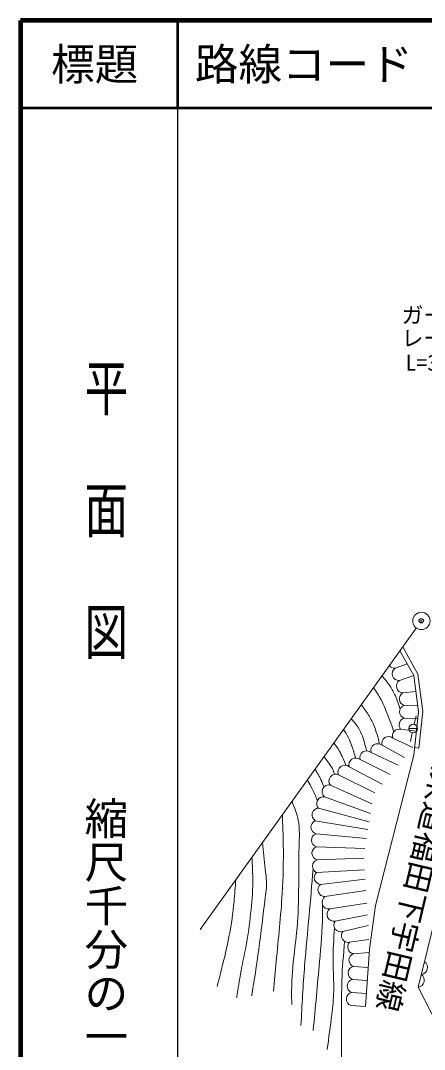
# Model space of a CAD drawing. Units: millimetres, scale not verified. Extents: x 40000 to 680000, y 20000 to 380000.
# Drawn here: x 40000 to 86333, y 262008 to 380000 of the extents above; entities that cross this region are included whole.
import ezdxf
from ezdxf.enums import TextEntityAlignment as Align

# ---------------------------------------------------------------- set-up
doc = ezdxf.new("R2010")
doc.units = ezdxf.units.MM
doc.header["$LTSCALE"] = 1000
doc.header["$PDMODE"] = 32
doc.header["$PDSIZE"] = 500
for name, color, linetype, lineweight in [('M-BGD', 7, 'Continuous', 13), ('M-BMK-SRVR', 3, 'Continuous', 13), ('M-STR-HTXT', 7, 'Continuous', 13), ('M-STR-STR3', 7, 'Continuous', 13), ('M-TTL', 2, 'Continuous', 140), ('M-TTL-BAND', 7, 'Continuous', 25), ('M-TTL-LINE', 7, 'Continuous', 50)]:
    doc.layers.add(name, color=color, linetype=linetype, lineweight=lineweight)
doc.layers.add('M-OTRS', color=6, linetype='Continuous')
doc.layers.add('M-TTL-TXT', color=7, linetype='Continuous')
doc.styles.add('@ＭＳ ゴシック', font='')
doc.styles.add('ＭＳ ゴシック', font='')
doc.styles.get('@ＭＳ ゴシック').set_extended_font_data('@MS Gothic')
doc.styles.get('ＭＳ ゴシック').set_extended_font_data('MS Gothic')

msp = doc.modelspace()

# ---------------------------------------------------------------- linework, layer by layer
at = {"layer": 'M-BGD'}
for p, q in [((85583, 305049), (83852, 308174)), ((85100, 304889), (83529, 307725)), ((82970, 305734), (84366, 306214)), ((83458, 304316), (85104, 304882)), ((85653, 300738), (85100, 304889)), ((86157, 300744), (85583, 305049)), ((83852, 302898), (85344, 303056)), ((84011, 301465), (85556, 301470)), ((84017, 299984), (85563, 299928)), ((85100, 295758), (85653, 300738)), ((85165, 299293), (85395, 300263)), ((85693, 296568), (86157, 300744)), ((83596, 298742), (85404, 298490)), ((84542, 298803), (85542, 298803)), ((82709, 297719), (85016, 296633)), ((84935, 298313), (84725, 297333)), ((81466, 296886), (84050, 295487)), ((85196, 296623), (85693, 296568)), ((78958, 295241), (82390, 293521)), ((80212, 296063), (83301, 294601)), ((80735, 278531), (85100, 295758)), ((77704, 294418), (81466, 292426)), ((76479, 293515), (80637, 291445)), ((91487, 293050), (85630, 269143)), ((75540, 292331), (80311, 290164)), ((74866, 290978), (80138, 289070)), ((74173, 289677), (79986, 288107)), ((73812, 288235), (79848, 287236)), ((73906, 286749), (79684, 286199)), ((73964, 285250), (79505, 285068)), ((85630, 269143), (89571, 285230)), ((74022, 283751), (79379, 283959)), ((73949, 282298), (79465, 282601)), ((74423, 280938), (79534, 281516)), ((74924, 279537), (79615, 280228)), ((75462, 278117), (79707, 278767)), ((80040, 273501), (80735, 278531)), ((76089, 276730), (79790, 277447)), ((76985, 275547), (79867, 276233)), ((77740, 274292), (79970, 274602)), ((78160, 272990), (80013, 273134)), ((79567, 266932), (80040, 273501)), ((78190, 271534), (79890, 271420)), ((78089, 270038), (79782, 269924)), ((85630, 269143), (88751, 263046)), ((77988, 268541), (79674, 268428)), ((79567, 266932), (77888, 267044))]:
    msp.add_line(p, q, dxfattribs=at)
msp.add_circle((85042, 298803), 500, dxfattribs=at)
for centre, radius, start, end in [((82933, 306514), 781, 217.91701, 272.7102), ((83421, 305096), 781, 125.23061, 272.7102), ((83908, 303677), 781, 125.23061, 265.86354), ((84231, 302215), 781, 119.02973, 253.67711), ((84263, 300726), 781, 108.78943, 251.64454), ((84208, 299227), 781, 104.16495, 218.37812), ((83447, 297975), 781, 79.00872, 199.13159), ((82213, 297115), 781, 50.63213, 197.00671), ((79705, 295469), 781, 49.52712, 197.00671), ((80959, 296292), 781, 49.52712, 197.00671), ((78451, 294646), 781, 49.52712, 197.00671), ((77196, 293823), 781, 49.52712, 203.22915), ((76164, 292800), 781, 66.27448, 216.92776), ((75381, 291566), 781, 78.26993, 228.75856), ((74747, 290206), 781, 81.27897, 222.6335), ((74226, 288898), 781, 93.94039, 238.0179), ((74095, 287507), 781, 111.22322, 255.95945), ((74153, 286008), 781, 108.47986, 255.95945), ((74211, 284509), 781, 108.47986, 255.95945), ((74270, 283010), 781, 108.47986, 245.73908), ((74472, 281718), 781, 132.06391, 266.40057), ((74898, 280318), 781, 127.41526, 271.97229), ((75367, 278893), 781, 124.4927, 277.01137), ((75936, 277496), 781, 127.34406, 281.26444), ((76732, 276286), 781, 145.37073, 288.92854), ((77596, 275060), 781, 141.44895, 280.58614), ((78309, 273757), 781, 136.74263, 259.0305), ((78458, 272268), 781, 112.43561, 249.89734), ((78358, 270771), 781, 102.41775, 249.89734), ((85860, 271412), 817, 279.05567, 53.4139), ((85502, 269950), 817, 279.05567, 53.4139), ((78257, 269275), 781, 102.41775, 249.89734), ((78156, 267778), 781, 102.41775, 249.89734)]:
    msp.add_arc(centre, radius, start, end, dxfattribs=at)
for points, knots in [([(81463, 304844), (81790, 304465), (82118, 304085), (82395, 303670), (82631, 303316), (82831, 302936), (83001, 302545), (83214, 302054), (83380, 301545), (83546, 301037)], [0, 0, 0, 0, 1, 1, 1, 2, 2, 2, 3, 3, 3, 3]), ([(80497, 303498), (80800, 303045), (81104, 302591), (81357, 302112), (81698, 301467), (81947, 300776), (82222, 300094), (82417, 299609), (82624, 299129), (82741, 298623), (82758, 298548), (82774, 298472), (82789, 298396)], [0, 0, 0, 0, 1, 1, 1, 2, 2, 2, 3, 3, 3, 4, 4, 4, 4]), ([(79095, 301544), (79347, 301200), (79598, 300856), (79828, 300497), (80093, 300084), (80330, 299651), (80520, 299200), (80817, 298498), (81000, 297753), (81184, 297008)], [0, 0, 0, 0, 1, 1, 1, 2, 2, 2, 3, 3, 3, 3]), ([(77931, 299922), (78134, 299703), (78336, 299484), (78513, 299245), (78760, 298912), (78957, 298541), (79117, 298157), (79374, 297543), (79534, 296897), (79695, 296250)], [0, 0, 0, 0, 1, 1, 1, 2, 2, 2, 3, 3, 3, 3]), ([(77063, 298712), (77254, 298399), (77445, 298086), (77608, 297758), (77765, 297441), (77895, 297111), (78012, 296777), (78168, 296332), (78300, 295880), (78433, 295427)], [0, 0, 0, 0, 1, 1, 1, 2, 2, 2, 3, 3, 3, 3]), ([(75947, 297156), (76164, 296853), (76381, 296550), (76570, 296229), (76733, 295952), (76874, 295661), (77002, 295364), (77112, 295111), (77211, 294854), (77310, 294596)], [0, 0, 0, 0, 1, 1, 1, 2, 2, 2, 3, 3, 3, 3]), ([(74806, 295565), (74975, 295367), (75144, 295169), (75301, 294961), (75464, 294742), (75613, 294512), (75733, 294268), (75845, 294043), (75931, 293805), (76017, 293567)], [0, 0, 0, 0, 1, 1, 1, 2, 2, 2, 3, 3, 3, 3]), ([(73790, 294149), (73920, 293930), (74050, 293712), (74176, 293490), (74278, 293310), (74377, 293128), (74464, 292942), (74596, 292661), (74704, 292369), (74811, 292077)], [0, 0, 0, 0, 1, 1, 1, 2, 2, 2, 3, 3, 3, 3]), ([(72905, 292916), (73041, 292658), (73177, 292401), (73315, 292143), (73485, 291825), (73657, 291507), (73799, 291176), (73887, 290968), (73964, 290755), (74040, 290542)], [0, 0, 0, 0, 1, 1, 1, 2, 2, 2, 3, 3, 3, 3]), ([(71141, 290457), (71429, 289737), (71717, 289016), (71860, 288269), (72044, 287306), (71985, 286299), (71954, 285300), (71891, 283313), (71935, 281357), (71891, 279392), (71857, 277872), (71770, 276347), (71610, 274829), (71452, 273337), (71224, 271853), (71141, 270359), (71082, 269300), (71096, 268235), (71110, 267171)], [0, 0, 0, 0, 1, 1, 1, 2, 2, 2, 3, 3, 3, 4, 4, 4, 5, 5, 5, 6, 6, 6, 6]), ([(70036, 288917), (70080, 287753), (70124, 286590), (70141, 285425), (70166, 283591), (70123, 281755), (70016, 279924), (69862, 277313), (69577, 274713), (69328, 272110), (69219, 270974), (69117, 269838), (69016, 268703)], [0, 0, 0, 0, 1, 1, 1, 2, 2, 2, 3, 3, 3, 4, 4, 4, 4]), ([(67750, 285730), (67857, 284713), (67964, 283696), (68078, 282674), (68156, 281966), (68238, 281256), (68203, 280549), (68184, 280163), (68130, 279777), (68078, 279392), (67812, 277421), (67595, 275450), (67328, 273485), (67085, 271700), (66800, 269920), (66515, 268140)], [0, 0, 0, 0, 1, 1, 1, 2, 2, 2, 3, 3, 3, 4, 4, 4, 5, 5, 5, 5]), ([(66545, 284051), (66596, 283113), (66647, 282174), (66640, 281237), (66631, 280005), (66521, 278775), (66390, 277548), (66261, 276344), (66112, 275142), (65890, 273954), (65737, 273139), (65550, 272329), (65390, 271516), (65154, 270324), (64975, 269123), (64796, 267921)], [0, 0, 0, 0, 1, 1, 1, 2, 2, 2, 3, 3, 3, 4, 4, 4, 5, 5, 5, 5]), ([(73561, 282681), (73414, 280898), (73267, 279116), (73103, 277335), (72931, 275451), (72739, 273569), (72590, 271684), (72407, 269380), (72287, 267071), (72167, 264763)], [0, 0, 0, 0, 1, 1, 1, 2, 2, 2, 3, 3, 3, 3]), ([(64689, 281464), (64630, 280631), (64571, 279798), (64490, 278967), (64365, 277671), (64189, 276378), (63946, 275099), (63740, 274013), (63486, 272938), (63221, 271865), (63004, 270987), (62780, 270111), (62556, 269236)], [0, 0, 0, 0, 1, 1, 1, 2, 2, 2, 3, 3, 3, 4, 4, 4, 4]), ([(74644, 278596), (74645, 278226), (74646, 277856), (74642, 277486), (74619, 275680), (74459, 273878), (74298, 272078), (74061, 269440), (73820, 266805), (73579, 264170)], [0, 0, 0, 0, 1, 1, 1, 2, 2, 2, 3, 3, 3, 3]), ([(76007, 275994), (75927, 274668), (75846, 273343), (75861, 272016), (75873, 270911), (75950, 269806), (75923, 268703), (75901, 267805), (75810, 266908), (75704, 266014), (75547, 264677), (75360, 263345), (75173, 262014)], [0, 0, 0, 0, 1, 1, 1, 2, 2, 2, 3, 3, 3, 4, 4, 4, 4]), ([(76798, 260732), (76815, 262534), (76832, 264336), (76830, 266139), (76828, 267390), (76818, 268641), (76861, 269890), (76913, 271396), (77044, 272899), (77175, 274402)], [0, 0, 0, 0, 1, 1, 1, 2, 2, 2, 3, 3, 3, 3])]:
    msp.add_open_spline(points, degree=3, knots=knots, dxfattribs=at)
at = {"layer": 'M-BMK-SRVR'}
msp.add_line((85403, 310336), (60589, 275749), dxfattribs=at)
msp.add_circle((85986, 311149), 1000, dxfattribs=at)
at = {"layer": 'M-OTRS'}
msp.add_point((85975, 311173), dxfattribs=at)
at = {"layer": 'M-TTL'}
for p, q in [((40000, 380000), (40000, 20000)), ((680000, 380000), (40000, 380000))]:
    msp.add_line(p, q, dxfattribs=at)
at = {"layer": 'M-TTL-BAND'}
msp.add_line((58000, 370000), (58000, 20000), dxfattribs=at)
at = {"layer": 'M-TTL-LINE'}
for p, q in [((58000, 380000), (58000, 370000)), ((40000, 370000), (680000, 370000))]:
    msp.add_line(p, q, dxfattribs=at)

# ---------------------------------------------------------------- texts
at = {"layer": 'M-STR-HTXT', "style": 'ＭＳ ゴシック'}
msp.add_text('一般県道福田下宇田線', height=2566, rotation=256.635, dxfattribs=at).set_placement((88135, 300953), align=Align.BOTTOM_LEFT)
at = {"layer": 'M-STR-STR3', "style": 'ＭＳ ゴシック'}
for s, p in [('ガード', (83712, 344756)), ('レール', (83712, 342111)), ('L=3.0', (84169, 339301))]:
    msp.add_text(s, height=1833, dxfattribs=at).set_placement(p, align=Align.BOTTOM_LEFT)
at = {"layer": 'M-TTL-BAND', "style": '@ＭＳ ゴシック', "width": 1.4}
msp.add_text('平  面  図', height=3666, rotation=270, dxfattribs=at).set_placement((49777, 306475), align=Align.MIDDLE_RIGHT)
at = {"layer": 'M-TTL-BAND', "style": '@ＭＳ ゴシック'}
msp.add_text('縮尺千分の一', height=3666, rotation=270, dxfattribs=at).set_placement((49777, 261030), align=Align.MIDDLE_RIGHT)
at = {"layer": 'M-TTL-TXT', "style": 'ＭＳ ゴシック'}
msp.add_text('標題', height=3666, dxfattribs=at).set_placement((48500, 375000), align=Align.MIDDLE_CENTER)
msp.add_text('路線コード', height=3666, dxfattribs=at).set_placement((60000, 375000), align=Align.MIDDLE_LEFT)

doc.saveas('drawing.dxf')
